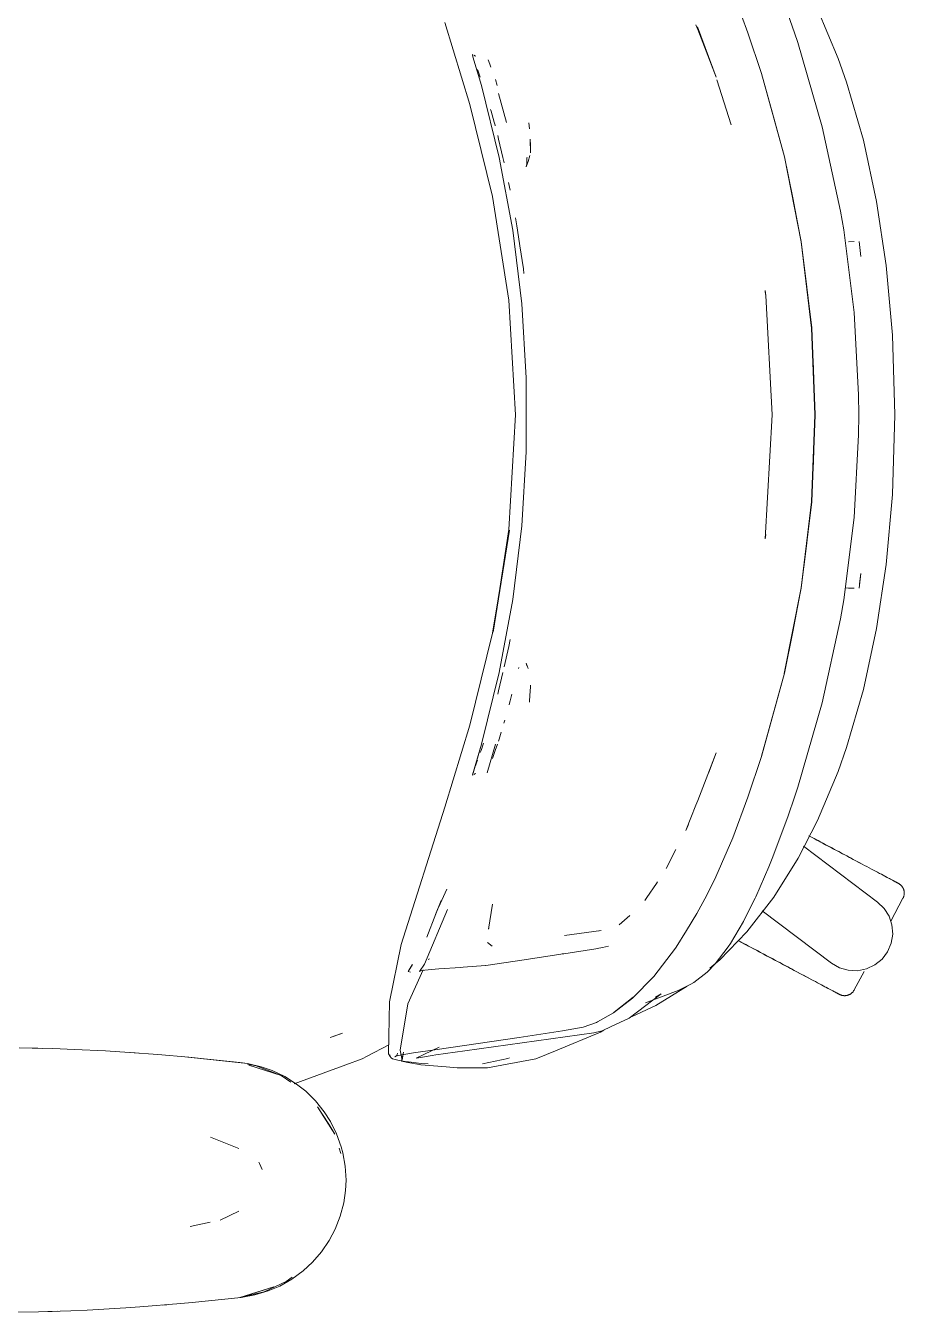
# Model space of a CAD drawing. Header units: millimetres. Extents: x 79795 to 317870, y -36033 to 97293.
# Drawn here: x 207489.4 to 207810.9, y 10115.9 to 10586.7 of the extents above; entities that cross this region are included whole.
import ezdxf

# ---------------------------------------------------------------- set-up
doc = ezdxf.new("R2010")
doc.units = ezdxf.units.MM
doc.header["$MEASUREMENT"] = 0
doc.layers.add('G-IMPT', color=8, linetype='CONTINUOUS', lineweight=9)
doc.layers.add('I-FURN', color=8, linetype='CONTINUOUS', lineweight=9)

msp = doc.modelspace()

# ---------------------------------------------------------------- linework, layer by layer
at = {"layer": 'G-IMPT'}
for p, q in [((207748.14, 10599), (207753.6, 10584.12)), ((207786.7, 10574.72), (207779.18, 10592.7)), ((207642.71, 10587.81), (207651.89, 10557.84)), ((207768.31, 10591.01), (207770.71, 10584.08)), ((207735.3, 10585.32), (207734.64, 10587.04)), ((207742.01, 10567.87), (207735.19, 10586.28)), ((207742.01, 10567.87), (207735.3, 10585.32)), ((207758.61, 10569.21), (207753.6, 10584.12)), ((207771.91, 10580.48), (207770.71, 10584.08)), ((207780.85, 10549.65), (207771.91, 10580.48)), ((207652.94, 10576.24), (207652.85, 10576.01)), ((207652.85, 10576.01), (207652.91, 10575.78)), ((207652.91, 10575.78), (207652.98, 10575.49)), ((207652.98, 10575.49), (207653.05, 10575.22)), ((207656.12, 10564.79), (207653.05, 10575.22)), ((207653.94, 10575.47), (207653.33, 10575.86)), ((207653.94, 10575.47), (207653.73, 10575.62)), ((207659.25, 10572.54), (207658.64, 10574.2)), ((207789.77, 10565.99), (207786.7, 10574.72)), ((207654.96, 10569.99), (207654.72, 10570.65)), ((207654.96, 10569.99), (207655.71, 10567.89)), ((207659.25, 10572.54), (207659.62, 10571.53)), ((207762.34, 10555.96), (207758.57, 10569.12)), ((207766.99, 10538.71), (207758.57, 10569.12)), ((207766.99, 10538.71), (207758.61, 10569.21)), ((207662.67, 10538.47), (207656.12, 10564.79)), ((207661.96, 10564.78), (207661.24, 10567)), ((207747.54, 10550.4), (207742.29, 10566.88)), ((207789.77, 10565.99), (207795.95, 10544.75)), ((207662.36, 10561.87), (207665.34, 10551.22)), ((207660.21, 10524.15), (207651.89, 10557.84)), ((207659.7, 10555.36), (207659.5, 10556.05)), ((207660.82, 10551.37), (207659.7, 10555.36)), ((207762.34, 10555.96), (207766.99, 10538.71)), ((207660.82, 10551.37), (207661.14, 10550.22)), ((207661.14, 10550.22), (207661.18, 10550.05)), ((207673.7, 10548.97), (207673.48, 10551.07)), ((207747.54, 10550.4), (207746.47, 10553.83)), ((207662.44, 10545.21), (207662.1, 10546.5)), ((207780.85, 10549.65), (207787.52, 10518.86)), ((207662.44, 10545.21), (207663.99, 10538.46)), ((207674.1, 10540.12), (207674.01, 10545.18)), ((207674.01, 10545.18), (207674.09, 10542.9)), ((207674.1, 10540.12), (207674.09, 10542.9)), ((207795.95, 10544.75), (207800.76, 10522.38)), ((207662.67, 10538.47), (207667.6, 10511.8)), ((207664.45, 10536.48), (207663.99, 10538.46)), ((207672.56, 10535.06), (207673.24, 10537.01)), ((207672.77, 10536.11), (207672.56, 10535.06)), ((207672.77, 10536.11), (207672.81, 10538.42)), ((207672.82, 10538.28), (207672.81, 10538.42)), ((207673.24, 10537.01), (207673.85, 10539.17)), ((207766.99, 10538.71), (207773.17, 10507.58)), ((207766.99, 10538.71), (207770.07, 10523.69)), ((207766.99, 10538.71), (207773.16, 10507.66)), ((207666.65, 10526.43), (207666.11, 10529.25)), ((207660.21, 10524.15), (207666.2, 10486.24)), ((207773.17, 10507.58), (207770.07, 10523.69)), ((207800.76, 10522.38), (207804.25, 10498.96)), ((207788.7, 10511.94), (207787.52, 10518.86)), ((207668.57, 10516.33), (207669.13, 10513.43)), ((207669.37, 10511.8), (207669.13, 10513.43)), ((207667.6, 10511.8), (207670.9, 10484.88)), ((207670.22, 10506.17), (207669.37, 10511.8)), ((207776.99, 10476.07), (207773.16, 10507.66)), ((207776.95, 10476.03), (207773.17, 10507.58)), ((207773.17, 10507.58), (207775.11, 10492.11)), ((207792.52, 10481.77), (207788.7, 10511.94)), ((207790.5, 10507.62), (207792.59, 10507.7)), ((207792.59, 10507.7), (207792.48, 10507.7)), ((207794.35, 10507.67), (207795, 10502.25)), ((207670.22, 10506.17), (207671.52, 10497.65)), ((207804.25, 10498.96), (207806.51, 10473.39)), ((207671.52, 10497.65), (207671.7, 10495.99)), ((207759.95, 10489.53), (207759.99, 10489.28)), ((207760.23, 10487.98), (207759.96, 10489.76)), ((207760.23, 10487.98), (207759.99, 10489.28)), ((207776.95, 10476.03), (207775.11, 10492.11)), ((207666.2, 10486.24), (207668.56, 10444.25)), ((207672.55, 10457.81), (207670.9, 10484.88)), ((207762.55, 10444.25), (207760.23, 10487.98)), ((207762.5, 10444.25), (207760.23, 10487.98)), ((207794.13, 10451.56), (207792.52, 10481.77)), ((207777.63, 10461.14), (207776.95, 10476.03)), ((207776.95, 10476.03), (207778.09, 10444.25)), ((207776.99, 10476.07), (207778.32, 10444.25)), ((207806.51, 10473.39), (207807.36, 10444.25)), ((207777.63, 10461.14), (207778.09, 10444.25)), ((207672.55, 10457.81), (207672.55, 10430.69)), ((207794.13, 10451.56), (207794.23, 10444.25)), ((207666.2, 10402.27), (207668.56, 10444.25)), ((207762.5, 10444.25), (207760, 10398.91)), ((207776.95, 10412.48), (207778.09, 10444.25)), ((207778.32, 10444.25), (207776.99, 10412.44)), ((207777.63, 10427.37), (207778.09, 10444.25)), ((207794.13, 10436.94), (207794.23, 10444.25)), ((207807.36, 10444.25), (207806.51, 10415.11)), ((207794.13, 10436.94), (207792.52, 10406.74)), ((207672.55, 10430.69), (207670.9, 10403.62)), ((207776.95, 10412.48), (207777.63, 10427.37)), ((207806.51, 10415.11), (207804.25, 10389.54)), ((207776.99, 10412.44), (207773.16, 10380.84)), ((207776.95, 10412.48), (207773.17, 10380.92)), ((207775.11, 10396.4), (207776.95, 10412.48)), ((207792.52, 10406.74), (207788.7, 10376.57)), ((207660.21, 10364.35), (207666.46, 10402.09)), ((207666.2, 10402.27), (207660.47, 10364.73)), ((207666.46, 10402.09), (207660.47, 10364.73)), ((207667.6, 10376.7), (207670.9, 10403.62)), ((207760.23, 10400.52), (207759.99, 10399.22)), ((207760, 10398.91), (207760.23, 10400.52)), ((207759.95, 10398.97), (207759.99, 10399.22)), ((207775.11, 10396.4), (207773.17, 10380.92)), ((207794.35, 10380.84), (207795, 10386.25)), ((207794.43, 10382.48), (207795, 10386.25)), ((207804.25, 10389.54), (207800.76, 10366.12)), ((207773.17, 10380.92), (207766.95, 10349.68)), ((207766.95, 10349.68), (207773.16, 10380.84)), ((207773.17, 10380.92), (207770.07, 10364.82)), ((207789.25, 10380.93), (207790.5, 10380.88)), ((207792.59, 10380.81), (207790.5, 10380.88)), ((207792.59, 10380.81), (207792.48, 10380.81)), ((207662.67, 10350.03), (207667.6, 10376.7)), ((207788.7, 10376.57), (207787.52, 10369.65)), ((207787.52, 10369.65), (207780.85, 10338.86)), ((207651.89, 10330.67), (207660.21, 10364.35)), ((207666.62, 10362.08), (207666.15, 10359.45)), ((207766.99, 10349.79), (207770.07, 10364.82)), ((207795.95, 10343.76), (207800.76, 10366.12)), ((207666.15, 10359.45), (207664.44, 10352.03)), ((207672.56, 10353.44), (207673.24, 10351.49)), ((207672.56, 10353.44), (207672.77, 10352.39)), ((207662.67, 10350.03), (207656.12, 10323.71)), ((207663.99, 10350.05), (207662.44, 10343.3)), ((207669.89, 10351.84), (207669.75, 10351.43)), ((207766.99, 10349.79), (207758.57, 10319.38)), ((207766.99, 10349.79), (207758.61, 10319.3)), ((207762.34, 10332.55), (207766.99, 10349.79)), ((207662.44, 10343.3), (207662.1, 10342.02)), ((207673.99, 10343.28), (207673.71, 10339.57)), ((207673.99, 10343.28), (207674.09, 10344.65)), ((207674.09, 10345.35), (207674.09, 10344.65)), ((207789.77, 10322.52), (207795.95, 10343.76)), ((207666.29, 10338.22), (207667.29, 10342.08)), ((207666.29, 10338.22), (207666.68, 10339.74)), ((207673.71, 10339.57), (207673.68, 10339.09)), ((207771.91, 10308.03), (207780.85, 10338.86)), ((207651.89, 10330.67), (207642.71, 10300.69)), ((207664.38, 10331.43), (207664.71, 10332.55)), ((207762.34, 10332.55), (207758.57, 10319.38)), ((207656.75, 10323.72), (207656.9, 10324.18)), ((207662.36, 10324.86), (207662.6, 10325.64)), ((207662.6, 10325.64), (207663.39, 10328.13)), ((207656.12, 10323.71), (207652.85, 10312.49)), ((207656.12, 10323.71), (207653.01, 10312.89)), ((207656.12, 10323.71), (207653.06, 10313.18)), ((207655.73, 10320.69), (207656.02, 10321.49)), ((207656.75, 10323.72), (207656.02, 10321.49)), ((207661.32, 10323.72), (207658.28, 10313.29)), ((207660.19, 10318.54), (207660.95, 10320.7)), ((207661.21, 10321.42), (207660.95, 10320.7)), ((207661.21, 10321.42), (207661.98, 10323.72)), ((207742.01, 10320.64), (207735.3, 10303.19)), ((207742.01, 10320.64), (207739.29, 10313.2)), ((207753.6, 10304.38), (207758.61, 10319.3)), ((207786.7, 10313.78), (207789.77, 10322.52)), ((207654.4, 10316.97), (207654, 10315.9)), ((207654.74, 10317.94), (207654.4, 10316.97)), ((207652.85, 10312.49), (207652.99, 10312.25)), ((207653.06, 10313.18), (207653.01, 10312.89)), ((207653.94, 10313.03), (207653.33, 10312.65)), ((207653.94, 10313.03), (207653.73, 10312.89)), ((207786.7, 10313.78), (207779.18, 10295.81)), ((207771.91, 10308.03), (207770.71, 10304.42)), ((207642.71, 10300.69), (207626.72, 10250.45)), ((207734.64, 10301.46), (207730.91, 10292.14)), ((207735.3, 10303.19), (207734.64, 10301.46)), ((207753.6, 10304.38), (207748.14, 10289.5)), ((207768.37, 10297.6), (207770.71, 10304.42)), ((207768.37, 10297.6), (207762.77, 10282.53)), ((207779.18, 10295.81), (207772.09, 10282.03)), ((207730.91, 10292.14), (207731.91, 10294.38)), ((207748.14, 10289.5), (207741.97, 10275.27)), ((207723.74, 10278.3), (207727.28, 10285.27)), ((207761.29, 10278.85), (207762.77, 10282.53)), ((207772.09, 10282.03), (207763.12, 10267.74)), ((207756.52, 10267.89), (207761.29, 10278.85)), ((207716.71, 10267.69), (207720.21, 10272.82)), ((207720.21, 10272.82), (207720.6, 10273.4)), ((207738.58, 10268.55), (207741.97, 10275.27)), ((207640.42, 10264.01), (207643.47, 10270.73)), ((207716.71, 10267.69), (207715.96, 10266.59)), ((207738.58, 10268.55), (207735.01, 10261.76)), ((207763.12, 10267.74), (207753.31, 10255.13)), ((207756.52, 10267.89), (207756.3, 10267.45)), ((207635.26, 10243.3), (207643.7, 10263.27)), ((207639.39, 10261.43), (207641.42, 10266.55)), ((207641.42, 10266.54), (207639.39, 10261.43)), ((207639.4, 10261.64), (207641.42, 10266.54)), ((207658.75, 10256.11), (207660.15, 10265.27)), ((207752.3, 10259.44), (207756.3, 10267.45)), ((207639.4, 10261.64), (207636.15, 10253.17)), ((207710.44, 10261.06), (207706.53, 10257.72)), ((207731.24, 10255.53), (207735.01, 10261.76)), ((207751.99, 10258.84), (207747.26, 10250.84)), ((207752.3, 10259.44), (207751.99, 10258.84)), ((207658.75, 10256.11), (207658.8, 10256.45)), ((207686.59, 10253.78), (207699.94, 10255.56)), ((207699.94, 10255.56), (207699.47, 10255.41)), ((207731.24, 10255.53), (207727.36, 10249.43)), ((207743.35, 10244.84), (207753.31, 10255.13)), ((207622.53, 10229.5), (207626.72, 10250.45)), ((207658.4, 10251.16), (207660.04, 10249.88)), ((207686.29, 10247.1), (207698.01, 10248.9)), ((207698.01, 10248.9), (207698.48, 10248.98)), ((207700.46, 10249.4), (207698.48, 10248.98)), ((207702.63, 10249.86), (207700.46, 10249.4)), ((207719.17, 10238.74), (207727.19, 10249.17)), ((207727.36, 10249.43), (207727.19, 10249.17)), ((207741.68, 10243.42), (207746.4, 10249.55)), ((207746.4, 10249.55), (207747.26, 10250.84)), ((207636.71, 10245.01), (207637.15, 10245.28)), ((207671.81, 10244.81), (207657.74, 10242.78)), ((207671.81, 10244.81), (207685.17, 10246.92)), ((207685.17, 10246.92), (207685.68, 10247)), ((207686.29, 10247.1), (207685.68, 10247)), ((207743.35, 10244.84), (207739.68, 10241.84)), ((207629.16, 10228.79), (207634.77, 10241.14)), ((207629.3, 10240.62), (207630.89, 10243.09)), ((207629.3, 10240.62), (207629.36, 10240.6)), ((207630.89, 10243.09), (207629.36, 10240.6)), ((207629.36, 10240.6), (207630.85, 10243.07)), ((207630.23, 10240.33), (207629.36, 10240.6)), ((207633.5, 10240.63), (207635.26, 10243.3)), ((207634.22, 10240.91), (207633.5, 10240.63)), ((207634.22, 10240.91), (207634.24, 10240.92)), ((207636.62, 10241.21), (207634.24, 10240.92)), ((207636.62, 10241.21), (207636.7, 10241.22)), ((207640.57, 10241.52), (207636.7, 10241.22)), ((207648.43, 10242.08), (207640.57, 10241.52)), ((207649.42, 10242.15), (207648.43, 10242.08)), ((207657.66, 10242.77), (207649.42, 10242.15)), ((207657.66, 10242.77), (207657.74, 10242.78)), ((207733.92, 10236.53), (207738.79, 10240.4)), ((207738.79, 10240.4), (207741.68, 10243.42)), ((207719.17, 10238.74), (207711.43, 10230.84)), ((207719.98, 10228.1), (207731.43, 10235.23)), ((207730.35, 10234.75), (207728.12, 10233.67)), ((207732.79, 10235.92), (207730.35, 10234.75)), ((207733.92, 10236.53), (207732.79, 10235.92)), ((207704.47, 10225.42), (207711.43, 10230.84)), ((207711.64, 10231.14), (207704.69, 10225.74)), ((207711.64, 10231.14), (207708.07, 10228.33)), ((207721.87, 10232.39), (207710.17, 10223.45)), ((207716.22, 10229.16), (207728.12, 10233.67)), ((207721.87, 10232.39), (207719.84, 10231.23)), ((207622.53, 10229.5), (207622.14, 10210.51)), ((207629.16, 10228.79), (207626.44, 10211.75)), ((207704.47, 10225.42), (207698.63, 10222.13)), ((207704.69, 10225.74), (207708.07, 10228.33)), ((207711.35, 10224.12), (207719.98, 10228.1)), ((207693.42, 10220.16), (207698.21, 10221.92)), ((207698.63, 10222.13), (207698.21, 10221.92)), ((207703.65, 10220.42), (207700.28, 10218.85)), ((207703.65, 10220.42), (207710.17, 10223.45)), ((207605.27, 10218.04), (207600.8, 10216.4)), ((207600.8, 10216.4), (207604.68, 10217.78)), ((207605.27, 10218.04), (207604.68, 10217.78)), ((207639.11, 10211.92), (207669.98, 10216.47)), ((207650.07, 10211.53), (207697.29, 10218.2)), ((207669.98, 10216.47), (207685.75, 10218.86)), ((207699.72, 10218.36), (207683.27, 10211.56)), ((207693.42, 10220.16), (207685.75, 10218.86)), ((207697.29, 10218.2), (207700.28, 10218.85)), ((207700.89, 10219.13), (207699.72, 10218.36)), ((207487.04, 10212.66), (207499.35, 10212.36)), ((207493.82, 10212.52), (207491.74, 10212.52)), ((207495.48, 10212.44), (207493.82, 10212.52)), ((207507.23, 10212.07), (207499.35, 10212.36)), ((207507.23, 10212.07), (207518.54, 10211.53)), ((207527.41, 10210.97), (207518.54, 10211.53)), ((207622.21, 10213.7), (207614.3, 10209.56)), ((207627.13, 10208.17), (207626.44, 10211.75)), ((207627.62, 10211.04), (207626.89, 10207.76)), ((207627.62, 10211.04), (207627.13, 10208.17)), ((207631.26, 10210.8), (207639.11, 10211.92)), ((207632.23, 10208.9), (207640.63, 10212.89)), ((207650.07, 10211.53), (207639.41, 10210.09)), ((207683.27, 10211.56), (207679.91, 10210.17)), ((207527.41, 10210.97), (207537.69, 10210.24)), ((207529.45, 10210.83), (207527.55, 10210.92)), ((207529.45, 10210.83), (207530.87, 10210.7)), ((207549.09, 10209.25), (207537.69, 10210.24)), ((207570.53, 10206.9), (207547.57, 10209.36)), ((207547.57, 10209.36), (207567.71, 10207.24)), ((207570.53, 10206.9), (207549.09, 10209.25)), ((207570.53, 10206.9), (207567.71, 10207.24)), ((207570.53, 10206.9), (207575.49, 10205.75)), ((207570.6, 10206.69), (207573.66, 10206.11)), ((207582.88, 10202.5), (207571.03, 10206.32)), ((207580.17, 10203.4), (207571.03, 10206.32)), ((207587.63, 10199.5), (207606.57, 10206.44)), ((207606.57, 10206.44), (207612.54, 10208.63)), ((207614.3, 10209.56), (207612.54, 10208.63)), ((207622.14, 10210.51), (207622.75, 10209.47)), ((207622.62, 10210.1), (207622.75, 10209.47)), ((207622.62, 10210.1), (207622.73, 10209.55)), ((207622.75, 10209.47), (207622.73, 10209.55)), ((207623.12, 10208.98), (207622.75, 10209.47)), ((207623.66, 10208.66), (207623.12, 10208.98)), ((207623.66, 10208.66), (207625.52, 10208.11)), ((207625.61, 10209.86), (207624.51, 10209.31)), ((207625.01, 10209.7), (207624.51, 10209.31)), ((207624.99, 10209.7), (207631.26, 10210.8)), ((207625.61, 10209.86), (207624.99, 10209.7)), ((207625.01, 10209.7), (207625.33, 10210.24)), ((207625.41, 10210.74), (207625.33, 10210.24)), ((207628.8, 10207.57), (207625.52, 10208.11)), ((207629.21, 10207.31), (207626.89, 10207.76)), ((207628.8, 10207.57), (207629.42, 10207.5)), ((207633.46, 10206.5), (207629.21, 10207.31)), ((207629.42, 10207.5), (207634.1, 10206.98)), ((207632.23, 10208.9), (207633.09, 10209.04)), ((207638.11, 10209.87), (207633.09, 10209.04)), ((207633.93, 10206.46), (207633.46, 10206.5)), ((207633.93, 10206.46), (207643.26, 10205.66)), ((207634.1, 10206.98), (207636.69, 10206.77)), ((207638.11, 10209.87), (207639.41, 10210.09)), ((207656.49, 10206.75), (207665.79, 10208.8)), ((207658.35, 10205.34), (207676.05, 10208.58)), ((207665.79, 10208.8), (207666.37, 10208.95)), ((207676.05, 10208.58), (207679.91, 10210.17)), ((207573.66, 10206.11), (207582.88, 10202.5)), ((207579.62, 10204.3), (207575.49, 10205.75)), ((207584.2, 10202.11), (207579.62, 10204.3)), ((207582.88, 10202.5), (207580.17, 10203.4)), ((207582.88, 10202.5), (207586.46, 10200.08)), ((207584.2, 10202.11), (207588.53, 10199.38)), ((207643.26, 10205.66), (207647.21, 10205.31)), ((207651.38, 10205.32), (207647.21, 10205.31)), ((207658.35, 10205.34), (207651.38, 10205.32)), ((207591.84, 10196.76), (207588.53, 10199.38)), ((207595.44, 10193.21), (207591.84, 10196.76)), ((207595.44, 10193.21), (207598.63, 10189.23)), ((207602.49, 10181.08), (207596.17, 10191.03)), ((207600.33, 10184.76), (207596.17, 10191.03)), ((207600.9, 10185.68), (207598.63, 10189.23)), ((207602.49, 10181.08), (207600.33, 10184.76)), ((207603.14, 10181.18), (207600.9, 10185.68)), ((207557.01, 10180), (207567.43, 10175.86)), ((207603.14, 10181.18), (207604.85, 10176.4)), ((207604.05, 10175.96), (207604.67, 10173.94)), ((207605.41, 10174.27), (207604.85, 10176.4)), ((207606.29, 10169.32), (207605.41, 10174.27)), ((207574.96, 10170.33), (207574.66, 10170.78)), ((207575.97, 10168.11), (207574.96, 10170.33)), ((207606.59, 10164.28), (207606.29, 10169.32)), ((207606.59, 10164.28), (207606.42, 10160.44)), ((207605.77, 10155.92), (207606.42, 10160.44)), ((207605.77, 10155.92), (207604.51, 10151.06)), ((207567.34, 10152.91), (207560.56, 10149.64)), ((207602.67, 10146.35), (207604.51, 10151.06)), ((207549.51, 10147.3), (207556.94, 10148.87)), ((207600.48, 10142.18), (207602.67, 10146.35)), ((207600.48, 10142.18), (207597.65, 10138.01)), ((207597.65, 10138.01), (207594.33, 10134.18)), ((207590.89, 10131.01), (207586.81, 10128.02)), ((207590.89, 10131.01), (207594.33, 10134.18)), ((207576.68, 10123.38), (207584.74, 10127.11)), ((207582.37, 10125.5), (207586.81, 10128.02)), ((207586.85, 10128.71), (207584.74, 10127.11)), ((207567.71, 10121.33), (207580.17, 10125.16)), ((207567.71, 10121.33), (207571.03, 10122.25)), ((207568.22, 10121.33), (207573.27, 10122.23)), ((207576.68, 10123.38), (207568.28, 10121.46)), ((207580.17, 10125.16), (207571.03, 10122.25)), ((207578.13, 10123.69), (207573.27, 10122.23)), ((207582.37, 10125.5), (207578.13, 10123.69)), ((207526.02, 10117.51), (207511.88, 10116.7)), ((207531.11, 10117.83), (207526.02, 10117.51)), ((207531.11, 10117.83), (207546.17, 10119.08)), ((207539.29, 10118.49), (207540.97, 10118.65)), ((207546.17, 10119.08), (207550.3, 10119.43)), ((207550.3, 10119.43), (207568.22, 10121.33)), ((207485.68, 10115.89), (207494.1, 10116.06)), ((207505.86, 10116.44), (207494.1, 10116.06)), ((207499.04, 10116.19), (207497.54, 10116.18)), ((207500.97, 10116.3), (207499.04, 10116.19)), ((207505.86, 10116.44), (207511.88, 10116.7))]:
    msp.add_line(p, q, dxfattribs=at)
at = {"layer": 'I-FURN'}
for p, q in [((207774.02, 10286.4), (207801.08, 10266)), ((207776.91, 10289.74), (207775.95, 10290.25)), ((207776.39, 10290.02), (207777.36, 10289.5)), ((207777.88, 10289.22), (207776.91, 10289.74)), ((207777.36, 10289.5), (207778.34, 10288.98)), ((207778.87, 10288.7), (207777.88, 10289.22)), ((207778.34, 10288.98), (207779.32, 10288.46)), ((207779.86, 10288.17), (207778.87, 10288.7)), ((207779.32, 10288.46), (207780.32, 10287.93)), ((207780.86, 10287.64), (207779.86, 10288.17)), ((207780.32, 10287.93), (207781.32, 10287.4)), ((207781.86, 10287.11), (207780.86, 10287.64)), ((207781.32, 10287.4), (207782.32, 10286.87)), ((207782.86, 10286.58), (207781.86, 10287.11)), ((207782.32, 10286.87), (207783.32, 10286.33)), ((207783.87, 10286.04), (207782.86, 10286.58)), ((207783.32, 10286.33), (207784.33, 10285.8)), ((207784.87, 10285.51), (207783.87, 10286.04)), ((207784.33, 10285.8), (207785.33, 10285.26)), ((207785.87, 10284.98), (207784.87, 10285.51)), ((207785.33, 10285.26), (207786.33, 10284.73)), ((207786.87, 10284.44), (207785.87, 10284.98)), ((207786.33, 10284.73), (207787.33, 10284.2)), ((207787.87, 10283.92), (207786.87, 10284.44)), ((207787.33, 10284.2), (207788.32, 10283.67)), ((207788.85, 10283.39), (207787.87, 10283.92)), ((207788.32, 10283.67), (207789.31, 10283.15)), ((207789.83, 10282.87), (207788.85, 10283.39)), ((207789.31, 10283.15), (207790.28, 10282.63)), ((207790.8, 10282.36), (207789.83, 10282.87)), ((207790.28, 10282.63), (207791.24, 10282.12)), ((207791.76, 10281.85), (207790.8, 10282.36)), ((207791.24, 10282.12), (207792.2, 10281.61)), ((207792.7, 10281.34), (207791.76, 10281.85)), ((207792.2, 10281.61), (207793.13, 10281.12)), ((207793.63, 10280.85), (207792.7, 10281.34)), ((207793.13, 10281.12), (207794.06, 10280.63)), ((207794.55, 10280.36), (207793.63, 10280.85)), ((207794.06, 10280.63), (207794.96, 10280.14)), ((207795.44, 10279.89), (207794.55, 10280.36)), ((207796.32, 10279.42), (207795.44, 10279.89)), ((207797.18, 10278.97), (207796.32, 10279.42)), ((207798.01, 10278.52), (207797.18, 10278.97)), ((207798.82, 10278.09), (207798.01, 10278.52)), ((207799.61, 10277.67), (207798.82, 10278.09)), ((207800.37, 10277.27), (207799.61, 10277.67)), ((207801.11, 10276.88), (207800.37, 10277.27)), ((207801.82, 10276.5), (207801.11, 10276.88)), ((207802.49, 10276.14), (207801.82, 10276.5)), ((207803.14, 10275.79), (207802.49, 10276.14)), ((207803.76, 10275.47), (207803.14, 10275.79)), ((207804.34, 10275.16), (207803.76, 10275.47)), ((207804.03, 10275.32), (207804.6, 10275.02)), ((207804.89, 10274.86), (207804.34, 10275.16)), ((207804.6, 10275.02), (207805.13, 10274.73)), ((207805.41, 10274.59), (207804.89, 10274.86)), ((207805.13, 10274.73), (207805.64, 10274.47)), ((207805.89, 10274.33), (207805.41, 10274.59)), ((207805.64, 10274.47), (207806.1, 10274.22)), ((207806.34, 10274.1), (207805.89, 10274.33)), ((207806.1, 10274.22), (207806.53, 10273.99)), ((207806.75, 10273.88), (207806.34, 10274.1)), ((207806.53, 10273.99), (207806.92, 10273.78)), ((207807.12, 10273.68), (207806.75, 10273.88)), ((207806.92, 10273.78), (207807.28, 10273.59)), ((207807.46, 10273.5), (207807.12, 10273.68)), ((207807.28, 10273.59), (207807.6, 10273.43)), ((207807.75, 10273.34), (207807.46, 10273.5)), ((207807.6, 10273.43), (207807.88, 10273.28)), ((207808.01, 10273.21), (207807.75, 10273.34)), ((207807.88, 10273.28), (207808.12, 10273.15)), ((207808.23, 10273.09), (207808.01, 10273.21)), ((207808.12, 10273.15), (207808.32, 10273.04)), ((207808.41, 10272.99), (207808.23, 10273.09)), ((207808.32, 10273.04), (207808.48, 10272.96)), ((207808.55, 10272.92), (207808.41, 10272.99)), ((207808.48, 10272.96), (207808.6, 10272.89)), ((207808.65, 10272.86), (207808.55, 10272.92)), ((207808.6, 10272.89), (207808.68, 10272.85)), ((207808.71, 10272.83), (207808.65, 10272.86)), ((207808.68, 10272.85), (207808.73, 10272.83)), ((207808.73, 10272.82), (207808.71, 10272.83)), ((207808.73, 10272.83), (207808.73, 10272.82)), ((207808.73, 10272.82), (207808.87, 10272.74)), ((207808.87, 10272.74), (207809.01, 10272.66)), ((207809.01, 10272.66), (207809.14, 10272.57)), ((207809.14, 10272.57), (207809.27, 10272.48)), ((207809.27, 10272.48), (207809.4, 10272.38)), ((207809.4, 10272.38), (207809.52, 10272.27)), ((207809.52, 10272.27), (207809.64, 10272.16)), ((207809.64, 10272.16), (207809.76, 10272.05)), ((207809.76, 10272.05), (207809.86, 10271.93)), ((207809.86, 10271.93), (207809.97, 10271.8)), ((207809.97, 10271.8), (207810.07, 10271.68)), ((207810.07, 10271.68), (207810.16, 10271.55)), ((207810.16, 10271.55), (207810.25, 10271.41)), ((207810.25, 10271.41), (207810.33, 10271.27)), ((207810.33, 10271.27), (207810.41, 10271.13)), ((207810.41, 10271.13), (207810.48, 10270.99)), ((207810.49, 10267.55), (207810.42, 10267.41)), ((207810.48, 10270.99), (207810.55, 10270.84)), ((207810.56, 10267.7), (207810.49, 10267.55)), ((207810.55, 10270.84), (207810.61, 10270.69)), ((207810.61, 10267.85), (207810.56, 10267.7)), ((207810.61, 10270.69), (207810.66, 10270.54)), ((207810.67, 10268), (207810.61, 10267.85)), ((207810.66, 10270.54), (207810.71, 10270.39)), ((207810.72, 10268.16), (207810.67, 10268)), ((207810.71, 10270.39), (207810.75, 10270.23)), ((207810.76, 10268.31), (207810.72, 10268.16)), ((207810.75, 10270.23), (207810.79, 10270.07)), ((207810.79, 10268.47), (207810.76, 10268.31)), ((207810.79, 10270.07), (207810.82, 10269.91)), ((207810.82, 10268.63), (207810.79, 10268.47)), ((207810.82, 10269.91), (207810.84, 10269.75)), ((207810.84, 10268.79), (207810.82, 10268.63)), ((207810.84, 10269.75), (207810.86, 10269.59)), ((207810.86, 10268.95), (207810.84, 10268.79)), ((207810.86, 10269.59), (207810.87, 10269.43)), ((207810.87, 10269.11), (207810.86, 10268.95)), ((207810.87, 10269.43), (207810.87, 10269.27)), ((207810.87, 10269.27), (207810.87, 10269.11)), ((207801.08, 10266), (207803.51, 10263.66)), ((207803.51, 10263.66), (207805.31, 10260.81)), ((207805.93, 10258.96), (207810.4, 10267.37)), ((207810.42, 10267.41), (207810.4, 10267.37)), ((207784.24, 10243.65), (207758.93, 10262.73)), ((207805.31, 10260.81), (207806.38, 10257.61)), ((207806.64, 10254.24), (207806.1, 10250.92)), ((207806.38, 10257.61), (207806.64, 10254.24)), ((207750.15, 10251.87), (207751.05, 10251.4)), ((207751.54, 10251.13), (207750.63, 10251.62)), ((207751.05, 10251.4), (207751.96, 10250.91)), ((207752.46, 10250.64), (207751.54, 10251.13)), ((207751.96, 10250.91), (207752.89, 10250.42)), ((207753.4, 10250.15), (207752.46, 10250.64)), ((207752.89, 10250.42), (207753.83, 10249.91)), ((207754.35, 10249.64), (207753.4, 10250.15)), ((207753.83, 10249.91), (207754.79, 10249.4)), ((207755.31, 10249.13), (207754.35, 10249.64)), ((207754.79, 10249.4), (207755.76, 10248.89)), ((207756.29, 10248.61), (207755.31, 10249.13)), ((207755.76, 10248.89), (207756.74, 10248.37)), ((207806.1, 10250.92), (207804.77, 10247.81)), ((207757.27, 10248.09), (207756.29, 10248.61)), ((207756.74, 10248.37), (207757.73, 10247.84)), ((207758.26, 10247.56), (207757.27, 10248.09)), ((207757.73, 10247.84), (207758.72, 10247.32)), ((207759.26, 10247.03), (207758.26, 10247.56)), ((207758.72, 10247.32), (207759.72, 10246.78)), ((207760.26, 10246.5), (207759.26, 10247.03)), ((207759.72, 10246.78), (207760.72, 10246.25)), ((207761.27, 10245.96), (207760.26, 10246.5)), ((207760.72, 10246.25), (207761.73, 10245.72)), ((207762.27, 10245.43), (207761.27, 10245.96)), ((207761.73, 10245.72), (207762.73, 10245.18)), ((207763.28, 10244.89), (207762.27, 10245.43)), ((207762.73, 10245.18), (207763.74, 10244.65)), ((207764.28, 10244.36), (207763.28, 10244.89)), ((207763.74, 10244.65), (207764.74, 10244.12)), ((207765.28, 10243.83), (207764.28, 10244.36)), ((207764.74, 10244.12), (207765.74, 10243.59)), ((207802.74, 10245.12), (207800.13, 10242.99)), ((207804.77, 10247.81), (207802.74, 10245.12)), ((207766.27, 10243.3), (207765.28, 10243.83)), ((207765.74, 10243.59), (207766.73, 10243.06)), ((207767.26, 10242.78), (207766.27, 10243.3)), ((207766.73, 10243.06), (207767.71, 10242.54)), ((207768.24, 10242.26), (207767.26, 10242.78)), ((207767.71, 10242.54), (207768.68, 10242.02)), ((207769.21, 10241.74), (207768.24, 10242.26)), ((207768.68, 10242.02), (207769.65, 10241.5)), ((207770.16, 10241.23), (207769.21, 10241.74)), ((207769.65, 10241.5), (207770.6, 10241)), ((207771.11, 10240.73), (207770.16, 10241.23)), ((207770.6, 10241), (207771.54, 10240.5)), ((207772.04, 10240.23), (207771.11, 10240.73)), ((207771.54, 10240.5), (207772.46, 10240.01)), ((207772.95, 10239.75), (207772.04, 10240.23)), ((207772.46, 10240.01), (207773.37, 10239.53)), ((207773.85, 10239.27), (207772.95, 10239.75)), ((207773.37, 10239.53), (207774.25, 10239.06)), ((207774.72, 10238.81), (207773.85, 10239.27)), ((207787.16, 10241.96), (207784.24, 10243.65)), ((207790.4, 10241.02), (207787.16, 10241.96)), ((207793.77, 10240.88), (207790.4, 10241.02)), ((207792.59, 10233.87), (207796.14, 10240.56)), ((207797.08, 10241.55), (207793.77, 10240.88)), ((207800.13, 10242.99), (207797.08, 10241.55)), ((207774.25, 10239.06), (207775.12, 10238.6)), ((207775.58, 10238.35), (207774.72, 10238.81)), ((207775.12, 10238.6), (207775.97, 10238.14)), ((207776.42, 10237.91), (207775.58, 10238.35)), ((207775.97, 10238.14), (207776.79, 10237.71)), ((207776.79, 10237.71), (207777.59, 10237.28)), ((207777.59, 10237.28), (207778.37, 10236.87)), ((207778.37, 10236.87), (207779.12, 10236.47)), ((207779.12, 10236.47), (207779.84, 10236.09)), ((207779.84, 10236.09), (207780.54, 10235.72)), ((207780.54, 10235.72), (207781.2, 10235.36)), ((207781.2, 10235.36), (207781.83, 10235.03)), ((207781.83, 10235.03), (207782.43, 10234.71)), ((207782.75, 10234.54), (207782.16, 10234.85)), ((207782.43, 10234.71), (207783, 10234.4)), ((207783.3, 10234.25), (207782.75, 10234.54)), ((207783, 10234.4), (207783.54, 10234.12)), ((207783.81, 10233.97), (207783.3, 10234.25)), ((207783.54, 10234.12), (207784.04, 10233.85)), ((207784.3, 10233.72), (207783.81, 10233.97)), ((207784.04, 10233.85), (207784.51, 10233.61)), ((207784.74, 10233.48), (207784.3, 10233.72)), ((207784.51, 10233.61), (207784.94, 10233.38)), ((207785.15, 10233.26), (207784.74, 10233.48)), ((207784.94, 10233.38), (207785.33, 10233.17)), ((207785.53, 10233.06), (207785.15, 10233.26)), ((207785.33, 10233.17), (207785.68, 10232.98)), ((207785.86, 10232.88), (207785.53, 10233.06)), ((207785.68, 10232.98), (207786, 10232.81)), ((207786.16, 10232.73), (207785.86, 10232.88)), ((207786, 10232.81), (207786.28, 10232.66)), ((207786.42, 10232.59), (207786.16, 10232.73)), ((207786.28, 10232.66), (207786.52, 10232.53)), ((207786.64, 10232.47), (207786.42, 10232.59)), ((207786.52, 10232.53), (207786.72, 10232.43)), ((207786.82, 10232.38), (207786.64, 10232.47)), ((207786.72, 10232.43), (207786.88, 10232.34)), ((207786.96, 10232.3), (207786.82, 10232.38)), ((207786.88, 10232.34), (207787.01, 10232.28)), ((207787.06, 10232.25), (207786.96, 10232.3)), ((207787.01, 10232.28), (207787.09, 10232.23)), ((207787.12, 10232.22), (207787.06, 10232.25)), ((207787.09, 10232.23), (207787.13, 10232.21)), ((207787.14, 10232.21), (207787.12, 10232.22)), ((207787.13, 10232.21), (207787.14, 10232.21)), ((207787.17, 10232.19), (207787.14, 10232.21)), ((207787.32, 10232.11), (207787.17, 10232.19)), ((207787.47, 10232.05), (207787.32, 10232.11)), ((207787.62, 10231.99), (207787.47, 10232.05)), ((207787.77, 10231.94), (207787.62, 10231.99)), ((207787.92, 10231.89), (207787.77, 10231.94)), ((207788.08, 10231.85), (207787.92, 10231.89)), ((207788.24, 10231.81), (207788.08, 10231.85)), ((207788.39, 10231.78), (207788.24, 10231.81)), ((207788.55, 10231.76), (207788.39, 10231.78)), ((207788.71, 10231.75), (207788.55, 10231.76)), ((207788.88, 10231.74), (207788.71, 10231.75)), ((207789.04, 10231.73), (207788.88, 10231.74)), ((207789.2, 10231.74), (207789.04, 10231.73)), ((207789.36, 10231.75), (207789.2, 10231.74)), ((207789.52, 10231.76), (207789.36, 10231.75)), ((207789.68, 10231.79), (207789.52, 10231.76)), ((207789.84, 10231.82), (207789.68, 10231.79)), ((207789.99, 10231.85), (207789.84, 10231.82)), ((207790.15, 10231.89), (207789.99, 10231.85)), ((207790.3, 10231.94), (207790.15, 10231.89)), ((207790.46, 10232), (207790.3, 10231.94)), ((207790.61, 10232.06), (207790.46, 10232)), ((207790.75, 10232.12), (207790.61, 10232.06)), ((207790.9, 10232.19), (207790.75, 10232.12)), ((207791.04, 10232.27), (207790.9, 10232.19)), ((207791.18, 10232.35), (207791.04, 10232.27)), ((207791.31, 10232.44), (207791.18, 10232.35)), ((207791.44, 10232.54), (207791.31, 10232.44)), ((207791.57, 10232.64), (207791.44, 10232.54)), ((207791.69, 10232.74), (207791.57, 10232.64)), ((207791.81, 10232.85), (207791.69, 10232.74)), ((207791.93, 10232.96), (207791.81, 10232.85)), ((207792.04, 10233.08), (207791.93, 10232.96)), ((207792.14, 10233.2), (207792.04, 10233.08)), ((207792.24, 10233.33), (207792.14, 10233.2)), ((207792.33, 10233.46), (207792.24, 10233.33)), ((207792.42, 10233.59), (207792.33, 10233.46)), ((207792.51, 10233.73), (207792.42, 10233.59)), ((207792.59, 10233.87), (207792.51, 10233.73))]:
    msp.add_line(p, q, dxfattribs=at)

doc.saveas('drawing.dxf')
